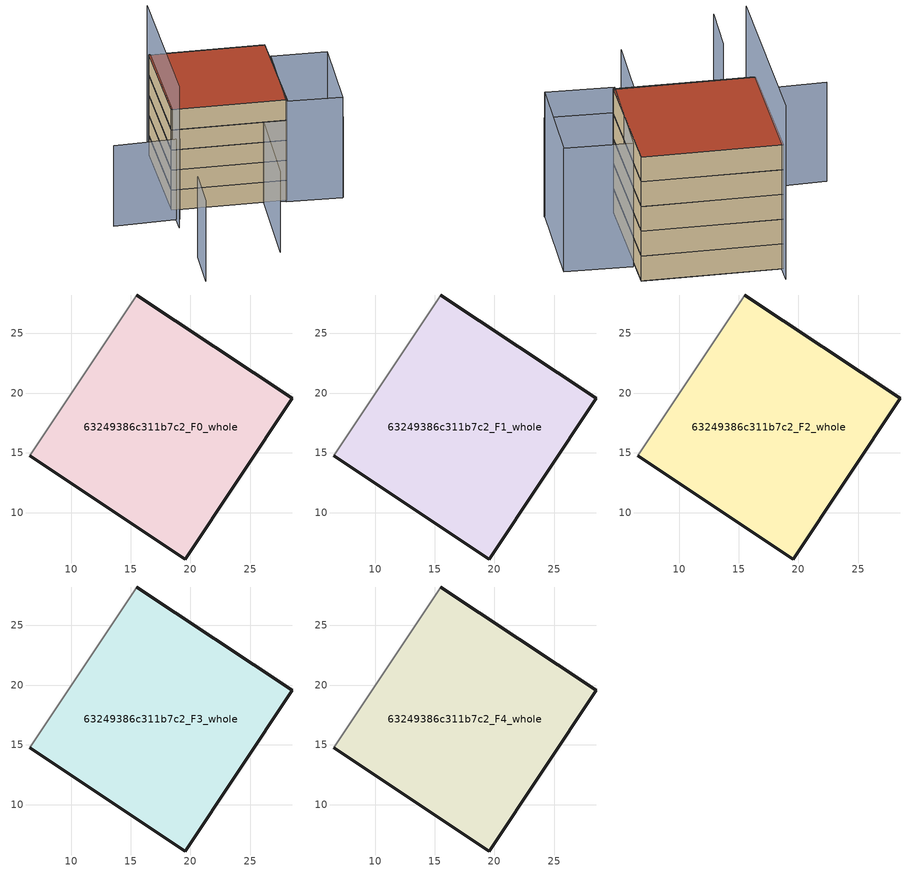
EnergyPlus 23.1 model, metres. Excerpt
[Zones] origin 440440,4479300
63249386c311b7c2_F0_whole
 floor ground (EU_floor_Construction): 19.55,6.11 28.51,19.59 15.52,28.22 6.56,14.74 z0
 wall outside (EU_wall_Construction): 15.52,28.22 28.51,19.59 19.55,6.11 6.56,14.74 z0:3
 wall adiabatic (EU_wall_Construction): 6.56,14.74 15.52,28.22 z0:3
63249386c311b7c2_F1_whole
 floor to 63249386c311b7c2_F0_whole (EU_floor_Construction): 19.55,6.11 28.51,19.59 15.51,28.22 6.56,14.74 z3
 wall outside (EU_wall_Construction): 15.52,28.22 28.51,19.59 19.55,6.11 6.56,14.74 z3:6
 wall adiabatic (EU_wall_Construction): 6.56,14.74 15.52,28.22 z3:6
63249386c311b7c2_F2_whole
 floor to 63249386c311b7c2_F1_whole (EU_floor_Construction): 19.55,6.11 28.51,19.59 15.51,28.22 6.56,14.74 z6
 wall outside (EU_wall_Construction): 15.52,28.22 28.51,19.59 19.55,6.11 6.56,14.74 z6:9
 wall adiabatic (EU_wall_Construction): 6.56,14.74 15.52,28.22 z6:9
63249386c311b7c2_F3_whole
 floor to 63249386c311b7c2_F2_whole (EU_floor_Construction): 19.55,6.11 28.51,19.59 15.51,28.22 6.56,14.74 z9
 wall outside (EU_wall_Construction): 15.52,28.22 28.51,19.59 19.55,6.11 6.56,14.74 z9:12
 wall adiabatic (EU_wall_Construction): 6.56,14.74 15.52,28.22 z9:12
63249386c311b7c2_F4_whole
 floor to 63249386c311b7c2_F3_whole (EU_floor_Construction): 19.55,6.11 28.51,19.59 15.51,28.22 6.56,14.74 z12
 wall outside (EU_wall_Construction): 15.52,28.22 28.51,19.59 19.55,6.11 6.56,14.74 z12:15
 wall adiabatic (EU_wall_Construction): 6.56,14.74 15.52,28.22 z12:15
 roof outside (EU_roof_Construction): 28.51,19.59 19.55,6.11 6.56,14.74 15.52,28.22 z15
shading: -4.35,-3 -0.32,2.63 / 8.52,-4 16.89,7.75 / 16.89,7.75 25.53,1.59 / -2.05,16.79 5.55,12.12 z0:12; 33,12.28 25.41,1.55 / 25.41,1.55 19.21,5.94 / 19.21,5.94 26.8,16.67 / 26.8,16.67 33,12.28 z0:15; 17.04,30.13 3.88,10.45 z0:21
[Building]
EU S2 Campaign: North Axis=0; Terrain=City; Solar Distribution=FullExterior
[Site:Location]
Madrid: Latitude=40.5; Longitude=-3.5; Time Zone=1; Elevation=609
[SizingPeriod:WeatherFileDays]
AnnualSizingPeriod: Begin Month=1; Begin Day of Month=1; End Month=12; End Day of Month=31; Day of Week for Start Day=Monday; Use Weather File Daylight Saving Period=No; Use Weather File Rain and Snow Indicators=No
[MATERIAL]
EU_InternalMass_Material: Roughness=MediumRough; Thickness=0.1; Conductivity=1; Density=1800; Specific Heat=900; Thermal Absorptance=0.9; Solar Absorptance=0.7; Visible Absorptance=0.7
[MATERIAL:NOMASS] Roughness=MediumRough; Thermal Absorptance=0.9; Solar Absorptance=0.7; Visible Absorptance=0.7
Name | Thermal Resistance
EU_wall_NoMass | 0.609216
EU_roof_NoMass | 0.513268
EU_floor_NoMass | 0.568163
[CONSTRUCTION]
EU_wall_Construction: EU_wall_NoMass
EU_roof_Construction: EU_roof_NoMass
EU_floor_Construction: EU_floor_NoMass
EU_InternalMass_Construction: EU_InternalMass_Material
[ZONE] Type=1; Multiplier=1; Ceiling Height=autocalculate; Volume=757.521; Floor Area=autocalculate; Part of Total Floor Area=Yes
63249386c311b7c2_F0_whole; 63249386c311b7c2_F1_whole; 63249386c311b7c2_F2_whole; 63249386c311b7c2_F3_whole; 63249386c311b7c2_F4_whole
[INTERNALMASS] Construction=EU_InternalMass_Construction; Surface Area=252.507
Name | Zone or ZoneList
63249386c311b7c2_F0_whole_EU_InternalMass | 63249386c311b7c2_F0_whole
63249386c311b7c2_F1_whole_EU_InternalMass | 63249386c311b7c2_F1_whole
63249386c311b7c2_F2_whole_EU_InternalMass | 63249386c311b7c2_F2_whole
63249386c311b7c2_F3_whole_EU_InternalMass | 63249386c311b7c2_F3_whole
63249386c311b7c2_F4_whole_EU_InternalMass | 63249386c311b7c2_F4_whole
[OTHEREQUIPMENT] Fuel Type=Electricity; Design Level Calculation Method=Watts/Area; Power per Zone Floor Area=1; Fraction Latent=0; Fraction Radiant=0; Fraction Lost=0; Carbon Dioxide Generation Rate=0; EndUse Subcategory=EU_Step8_InternalGains
Name | Zone or ZoneList or Space or SpaceList | Schedule
EU_Step8_InternalGain_63249386c311b7c2_F0_whole_f000 | 63249386c311b7c2_F0_whole | EU_Step8_GainSchedule_63249386c311b7c2_F0_whole_f000
EU_Step8_InternalGain_63249386c311b7c2_F1_whole_f000 | 63249386c311b7c2_F1_whole | EU_Step8_GainSchedule_63249386c311b7c2_F1_whole_f000
EU_Step8_InternalGain_63249386c311b7c2_F2_whole_f000 | 63249386c311b7c2_F2_whole | EU_Step8_GainSchedule_63249386c311b7c2_F2_whole_f000
EU_Step8_InternalGain_63249386c311b7c2_F3_whole_f000 | 63249386c311b7c2_F3_whole | EU_Step8_GainSchedule_63249386c311b7c2_F3_whole_f000
EU_Step8_InternalGain_63249386c311b7c2_F4_whole_f000 | 63249386c311b7c2_F4_whole | EU_Step8_GainSchedule_63249386c311b7c2_F4_whole_f000
[ZONEVENTILATION:DESIGNFLOWRATE] Schedule=EU_AlwaysOn; Design Flow Rate Calculation Method=AirChanges/Hour; Air Changes per Hour=0.752966; Ventilation Type=Natural; Fan Pressure Rise=0; Fan Total Efficiency=1; Constant Term Coefficient=1; Temperature Term Coefficient=0; Velocity Term Coefficient=0; Velocity Squared Term Coefficient=0; Minimum Indoor Temperature=-100; Maximum Indoor Temperature=100; Delta Temperature=-100; Minimum Outdoor Temperature=-100; Maximum Outdoor Temperature=100; Maximum Wind Speed=40
Name | Zone or ZoneList or Space or SpaceList
EU_ConstantAir_63249386c311b7c2_F0_whole | 63249386c311b7c2_F0_whole
EU_ConstantAir_63249386c311b7c2_F1_whole | 63249386c311b7c2_F1_whole
EU_ConstantAir_63249386c311b7c2_F2_whole | 63249386c311b7c2_F2_whole
EU_ConstantAir_63249386c311b7c2_F3_whole | 63249386c311b7c2_F3_whole
EU_ConstantAir_63249386c311b7c2_F4_whole | 63249386c311b7c2_F4_whole
[HVACTEMPLATE:THERMOSTAT] Constant Heating Setpoint=20; Constant Cooling Setpoint=50
EU_HeatOnly_63249386c311b7c2_F0_whole; EU_HeatOnly_63249386c311b7c2_F1_whole; EU_HeatOnly_63249386c311b7c2_F2_whole; EU_HeatOnly_63249386c311b7c2_F3_whole; EU_HeatOnly_63249386c311b7c2_F4_whole
[HVACTEMPLATE:ZONE:IDEALLOADSAIRSYSTEM] System Availability Schedule=EU_AlwaysOn; Maximum Heating Supply Air Temperature=50; Minimum Cooling Supply Air Temperature=13; Maximum Heating Supply Air Humidity Ratio=0.0156; Minimum Cooling Supply Air Humidity Ratio=0.0077; Heating Limit=NoLimit; Cooling Limit=NoLimit; Heating Availability Schedule=EU_AlwaysOn; Cooling Availability Schedule=EU_CoolingOff; Dehumidification Control Type=ConstantSensibleHeatRatio; Cooling Sensible Heat Ratio=0.7; Dehumidification Setpoint=60; Humidification Control Type=None; Humidification Setpoint=30; Outdoor Air Method=None; Outdoor Air Flow Rate per Person=0.00944; Outdoor Air Flow Rate per Zone Floor Area=0; Outdoor Air Flow Rate per Zone=0; Demand Controlled Ventilation Type=None; Outdoor Air Economizer Type=NoEconomizer; Heat Recovery Type=None; Sensible Heat Recovery Effectiveness=0.7; Latent Heat Recovery Effectiveness=0.65
Name | Template Thermostat
63249386c311b7c2_F0_whole | EU_HeatOnly_63249386c311b7c2_F0_whole
63249386c311b7c2_F1_whole | EU_HeatOnly_63249386c311b7c2_F1_whole
63249386c311b7c2_F2_whole | EU_HeatOnly_63249386c311b7c2_F2_whole
63249386c311b7c2_F3_whole | EU_HeatOnly_63249386c311b7c2_F3_whole
63249386c311b7c2_F4_whole | EU_HeatOnly_63249386c311b7c2_F4_whole
[SIZING:ZONE] Zone Cooling Design Supply Air Temperature Input Method=SupplyAirTemperature; Zone Cooling Design Supply Air Temperature=13; Zone Heating Design Supply Air Temperature Input Method=SupplyAirTemperature; Zone Heating Design Supply Air Temperature=50; Zone Cooling Design Supply Air Humidity Ratio=0.008; Zone Heating Design Supply Air Humidity Ratio=0.008; Cooling Design Air Flow Method=DesignDay; Cooling Design Air Flow Rate=0; Cooling Minimum Air Flow per Zone Floor Area=0.000762; Cooling Minimum Air Flow=0; Cooling Minimum Air Flow Fraction=0.2; Heating Design Air Flow Method=DesignDay; Heating Design Air Flow Rate=0; Heating Maximum Air Flow per Zone Floor Area=0.002032; Heating Maximum Air Flow=0.141576; Heating Maximum Air Flow Fraction=0.3; Account for Dedicated Outdoor Air System=No; Dedicated Outdoor Air System Control Strategy=NeutralSupplyAir; Dedicated Outdoor Air Low Setpoint Temperature for Design=autosize; Dedicated Outdoor Air High Setpoint Temperature for Design=autosize; Zone Load Sizing Method=Sensible Load Only No Latent Load; Zone Latent Cooling Design Supply Air Humidity Ratio Input Method=HumidityRatioDifference; Zone Cooling Design Supply Air Humidity Ratio Difference=0.005; Zone Latent Heating Design Supply Air Humidity Ratio Input Method=HumidityRatioDifference; Zone Humidification Design Supply Air Humidity Ratio Difference=0.005
63249386c311b7c2_F0_whole; 63249386c311b7c2_F1_whole; 63249386c311b7c2_F2_whole; 63249386c311b7c2_F3_whole; 63249386c311b7c2_F4_whole
[SCHEDULE:CONSTANT]
Name | Hourly Value
EU_AlwaysOn | 1
EU_CoolingOff | 0
[SCHEDULE:FILE] Column Number=1; Rows to Skip at Top=0; Number of Hours of Data=8760; Column Separator=Comma; Interpolate to Timestep=No; Minutes per Item=60; Adjust Schedule for Daylight Savings=Yes
Name | File
EU_Step8_GainSchedule_63249386c311b7c2_F0_whole_f000 | ../../schedules/63249386c311b7c2/63249386c311b7c2_F0_whole_f000_gain.csv
EU_Step8_GainSchedule_63249386c311b7c2_F1_whole_f000 | ../../schedules/63249386c311b7c2/63249386c311b7c2_F1_whole_f000_gain.csv
EU_Step8_GainSchedule_63249386c311b7c2_F2_whole_f000 | ../../schedules/63249386c311b7c2/63249386c311b7c2_F2_whole_f000_gain.csv
EU_Step8_GainSchedule_63249386c311b7c2_F3_whole_f000 | ../../schedules/63249386c311b7c2/63249386c311b7c2_F3_whole_f000_gain.csv
EU_Step8_GainSchedule_63249386c311b7c2_F4_whole_f000 | ../../schedules/63249386c311b7c2/63249386c311b7c2_F4_whole_f000_gain.csv
